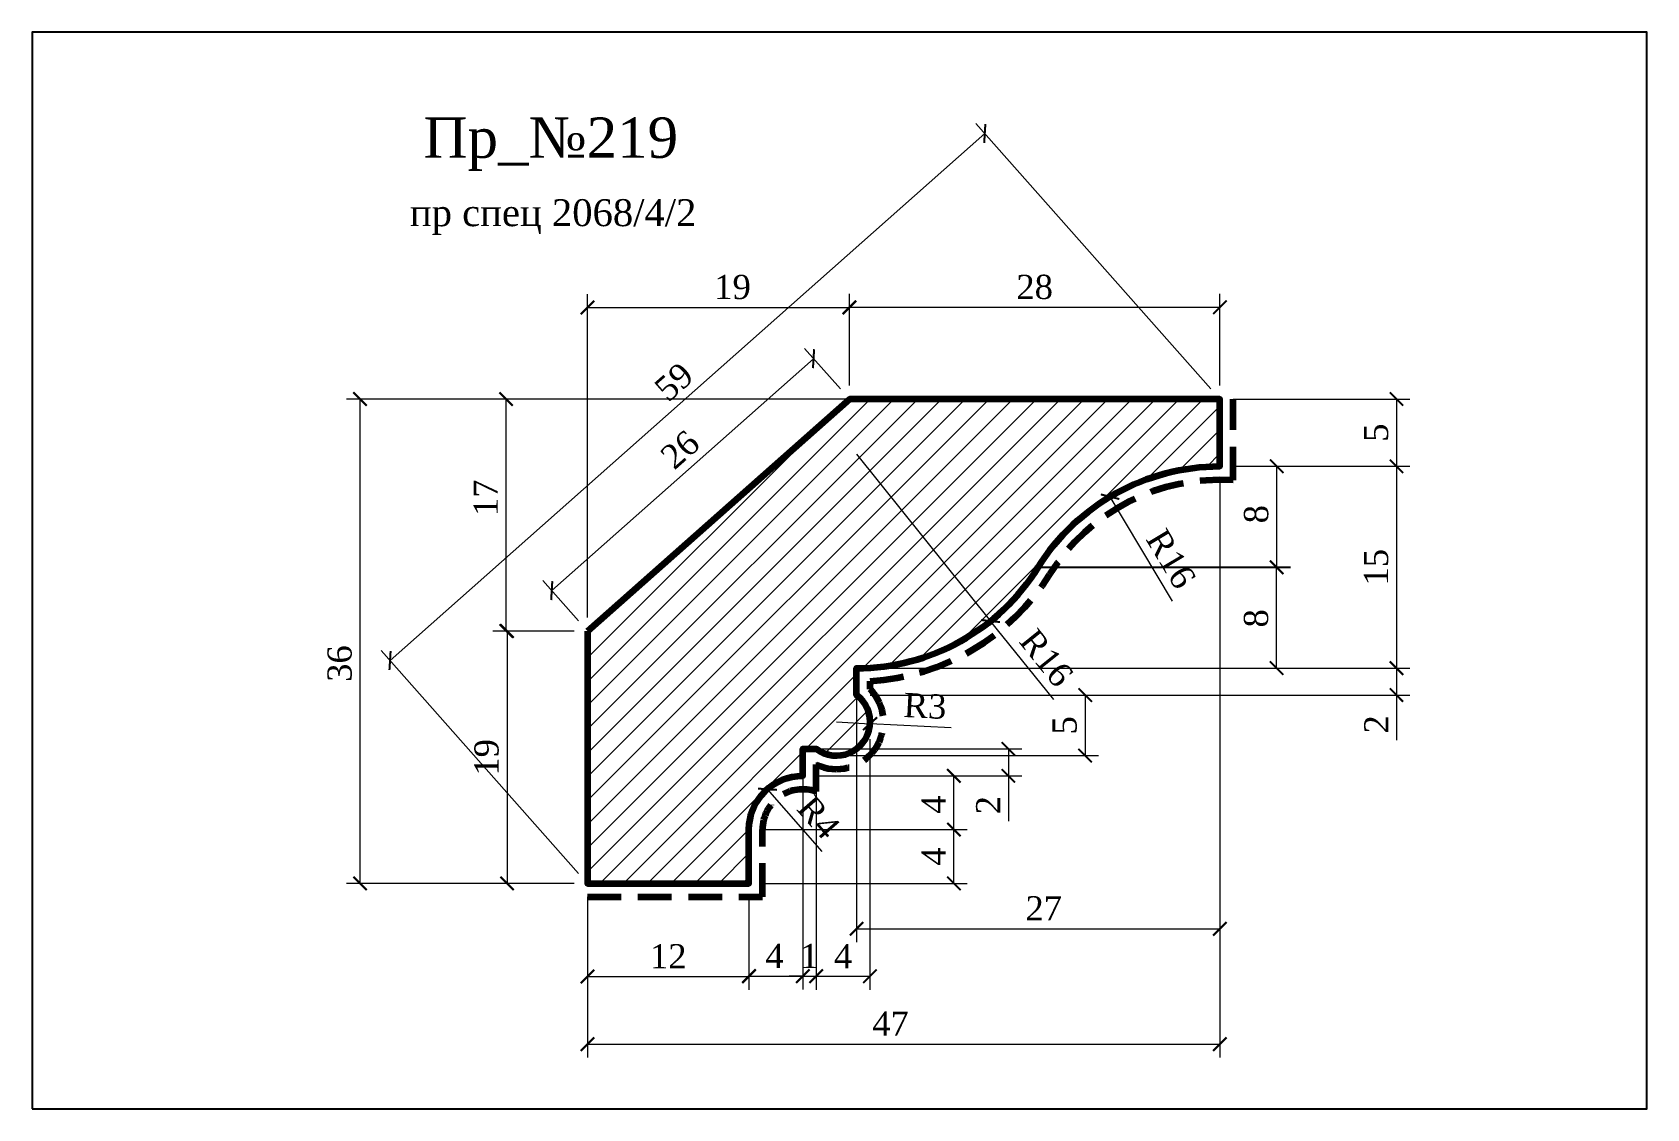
# Model space of a CAD drawing. Header units: millimetres. Extents: x 309196 to 309316, y -97374 to -97294.
import ezdxf

# ---------------------------------------------------------------- set-up
doc = ezdxf.new("R2010")
doc.units = ezdxf.units.MM
doc.header["$MEASUREMENT"] = 0
doc.linetypes.add('HIDDEN', pattern=[0.375, 0.25, -0.125])
doc.layers.add('Outside panel', color=7, linetype='Continuous', lineweight=18, true_color=0x7f5e57)
doc.layers.add('линия 50', color=1, linetype='Continuous', lineweight=140)
doc.layers.add('размеры в модели', color=7, linetype='Continuous')
doc.styles.add('ELECT', font='times.ttf')
doc.styles.get("Standard").update_dxf_attribs({"font": 'times.ttf'})
doc.dimstyles.new('M_1', dxfattribs={"dimtxt": 1.8, "dimasz": 1, "dimexe": 1, "dimexo": 1, "dimgap": 0.6, "dimtad": 1, "dimdec": 0, "dimdsep": 46, "dimtxsty": 'Standard', "dimblk": 'ARCHTICK', "dimcen": -5, "dimclrd": 7, "dimclre": 7, "dimclrt": 7, "dimadec": 0, "dimazin": 0, "dimtfac": 1, "dimtdec": 0, "dimtmove": 0, "dimatfit": 3, "dimfxl": 1, "dimtolj": 1, "dimtzin": 0, "dimlwd": 5, "dimlwe": 5, "dimarcsym": 0})

# ---------------------------------------------------------------- blocks, each defined once
blk = doc.blocks.new('_ArchTick')
at = {"color": 0, "linetype": 'ByBlock', "const_width": 0.15}
blk.add_lwpolyline([(-0.5, -0.5), (0.5, 0.5)], dxfattribs=at)
blk = doc.blocks.new('*D26')
at = {"layer": 'Defpoints', "color": 0, "ltscale": 1000, "transparency": 16777216}
for p in [(309220.57, -97321.3), (309284.48, -97321.3), (309237.48, -97357.3)]:
    blk.add_point(p, dxfattribs=at)
at = {"layer": 'размеры в модели', "color": 7, "lineweight": 5, "ltscale": 1000, "transparency": 16777216}
for p, q in [((309283.48, -97321.3), (309219.57, -97321.3)), ((309220.57, -97357.3), (309220.57, -97321.3)), ((309236.48, -97357.3), (309219.57, -97357.3))]:
    blk.add_line(p, q, dxfattribs=at)
for p, rotation in [((309220.57, -97321.3), 90), ((309220.57, -97357.3), 270)]:
    blk.add_blockref('_ArchTick', p, dxfattribs=dict(at, rotation=rotation))
at = {"layer": 'размеры в модели', "color": 7, "ltscale": 1000, "transparency": 16777216, "insert": (309219.06, -97340.96), "char_height": 1.8, "attachment_point": 5, "rotation": 90}
blk.add_mtext('\\A1;36', dxfattribs=at)
blk = doc.blocks.new('*D25')
at = {"layer": 'Defpoints', "color": 0, "ltscale": 1000, "transparency": 16777216}
for p in [(309254.28, -97318.3), (309256.95, -97321.3), (309237.48, -97338.54)]:
    blk.add_point(p, dxfattribs=at)
at = {"layer": 'размеры в модели', "color": 7, "lineweight": 5, "ltscale": 1000, "transparency": 16777216}
for p, q in [((309256.28, -97320.55), (309253.62, -97317.55)), ((309234.82, -97335.54), (309254.28, -97318.3)), ((309236.82, -97337.79), (309234.16, -97334.79))]:
    blk.add_line(p, q, dxfattribs=at)
for p, rotation in [((309254.28, -97318.3), 41.53177076826933), ((309234.82, -97335.54), 221.5317707682693)]:
    blk.add_blockref('_ArchTick', p, dxfattribs=dict(at, rotation=rotation))
at = {"layer": 'размеры в модели', "color": 7, "ltscale": 1000, "transparency": 16777216, "insert": (309244.36, -97325.06), "char_height": 1.8, "attachment_point": 5, "rotation": 41.5318}
blk.add_mtext('\\A1;26', dxfattribs=at)
blk = doc.blocks.new('*D24')
at = {"layer": 'Defpoints', "color": 0, "ltscale": 1000, "transparency": 16777216}
for p in [(309231.43, -97321.3), (309256.95, -97321.3), (309237.48, -97338.54)]:
    blk.add_point(p, dxfattribs=at)
at = {"layer": 'размеры в модели', "color": 7, "lineweight": 5, "ltscale": 1000, "transparency": 16777216}
for p, q in [((309255.95, -97321.3), (309230.43, -97321.3)), ((309231.43, -97338.54), (309231.43, -97321.3)), ((309236.48, -97338.54), (309230.43, -97338.54))]:
    blk.add_line(p, q, dxfattribs=at)
for p, rotation in [((309231.43, -97321.3), 90), ((309231.43, -97338.54), 270)]:
    blk.add_blockref('_ArchTick', p, dxfattribs=dict(at, rotation=rotation))
at = {"layer": 'размеры в модели', "color": 7, "ltscale": 1000, "transparency": 16777216, "insert": (309229.91, -97328.64), "char_height": 1.8, "attachment_point": 5, "rotation": 90}
blk.add_mtext('\\A1;17', dxfattribs=at)
blk = doc.blocks.new('*D23')
at = {"layer": 'Defpoints', "color": 0, "ltscale": 1000, "transparency": 16777216}
for p in [(309256.95, -97314.5), (309256.95, -97321.3), (309237.48, -97338.54)]:
    blk.add_point(p, dxfattribs=at)
at = {"layer": 'размеры в модели', "color": 7, "lineweight": 5, "ltscale": 1000, "transparency": 16777216}
for p, q in [((309237.48, -97337.54), (309237.48, -97313.5)), ((309256.95, -97320.3), (309256.95, -97313.5)), ((309237.48, -97314.5), (309256.95, -97314.5))]:
    blk.add_line(p, q, dxfattribs=at)
at = {"layer": 'размеры в модели', "color": 7, "lineweight": 5, "ltscale": 1000, "transparency": 16777216, "rotation": 180}
blk.add_blockref('_ArchTick', (309237.48, -97314.5), dxfattribs=at)
at = {"layer": 'размеры в модели', "color": 7, "lineweight": 5, "ltscale": 1000, "transparency": 16777216}
blk.add_blockref('_ArchTick', (309256.95, -97314.5), dxfattribs=at)
at = {"layer": 'размеры в модели', "color": 7, "ltscale": 1000, "transparency": 16777216, "insert": (309248.26, -97312.98), "char_height": 1.8, "attachment_point": 5}
blk.add_mtext('\\A1;19', dxfattribs=at)
blk = doc.blocks.new('*D22')
at = {"layer": 'Defpoints', "color": 0, "ltscale": 1000, "transparency": 16777216}
for p in [(309237.48, -97338.54), (309231.5, -97357.3), (309237.48, -97357.3)]:
    blk.add_point(p, dxfattribs=at)
at = {"layer": 'размеры в модели', "color": 7, "lineweight": 5, "ltscale": 1000, "transparency": 16777216}
for p, q in [((309236.48, -97338.54), (309230.5, -97338.54)), ((309231.5, -97338.54), (309231.5, -97357.3)), ((309236.48, -97357.3), (309230.5, -97357.3))]:
    blk.add_line(p, q, dxfattribs=at)
for p, rotation in [((309231.5, -97338.54), 90), ((309231.5, -97357.3), 270)]:
    blk.add_blockref('_ArchTick', p, dxfattribs=dict(at, rotation=rotation))
at = {"layer": 'размеры в модели', "color": 7, "ltscale": 1000, "transparency": 16777216, "insert": (309229.98, -97347.93), "char_height": 1.8, "attachment_point": 5, "rotation": 90}
blk.add_mtext('\\A1;19', dxfattribs=at)
blk = doc.blocks.new('*D21')
at = {"layer": 'Defpoints', "color": 0, "ltscale": 1000, "transparency": 16777216}
for p in [(309284.48, -97326.3), (309237.48, -97357.3), (309284.48, -97369.24)]:
    blk.add_point(p, dxfattribs=at)
at = {"layer": 'размеры в модели', "color": 7, "lineweight": 5, "ltscale": 1000, "transparency": 16777216}
for p, q in [((309284.48, -97327.3), (309284.48, -97370.24)), ((309237.48, -97358.3), (309237.48, -97370.24)), ((309237.48, -97369.24), (309284.48, -97369.24))]:
    blk.add_line(p, q, dxfattribs=at)
at = {"layer": 'размеры в модели', "color": 7, "lineweight": 5, "ltscale": 1000, "transparency": 16777216, "rotation": 180}
blk.add_blockref('_ArchTick', (309237.48, -97369.24), dxfattribs=at)
at = {"layer": 'размеры в модели', "color": 7, "lineweight": 5, "ltscale": 1000, "transparency": 16777216}
blk.add_blockref('_ArchTick', (309284.48, -97369.24), dxfattribs=at)
at = {"layer": 'размеры в модели', "color": 7, "ltscale": 1000, "transparency": 16777216, "insert": (309260, -97367.72), "char_height": 1.8, "attachment_point": 5}
blk.add_mtext('\\A1;47', dxfattribs=at)
blk = doc.blocks.new('*D20')
at = {"layer": 'Defpoints', "color": 0, "ltscale": 1000, "transparency": 16777216}
for p in [(309284.48, -97326.3), (309257.48, -97341.3), (309284.48, -97360.67)]:
    blk.add_point(p, dxfattribs=at)
at = {"layer": 'размеры в модели', "color": 7, "lineweight": 5, "ltscale": 1000, "transparency": 16777216}
for p, q in [((309284.48, -97327.3), (309284.48, -97361.67)), ((309257.48, -97342.3), (309257.48, -97361.67)), ((309257.48, -97360.67), (309284.48, -97360.67))]:
    blk.add_line(p, q, dxfattribs=at)
at = {"layer": 'размеры в модели', "color": 7, "lineweight": 5, "ltscale": 1000, "transparency": 16777216, "rotation": 180}
blk.add_blockref('_ArchTick', (309257.48, -97360.67), dxfattribs=at)
at = {"layer": 'размеры в модели', "color": 7, "lineweight": 5, "ltscale": 1000, "transparency": 16777216}
blk.add_blockref('_ArchTick', (309284.48, -97360.67), dxfattribs=at)
at = {"layer": 'размеры в модели', "color": 7, "ltscale": 1000, "transparency": 16777216, "insert": (309271.39, -97359.15), "char_height": 1.8, "attachment_point": 5}
blk.add_mtext('\\A1;27', dxfattribs=at)
blk = doc.blocks.new('*D19')
at = {"layer": 'Defpoints', "color": 0, "ltscale": 1000, "transparency": 16777216}
for p in [(309258.47, -97345.57), (309254.48, -97347.3), (309258.47, -97364.2)]:
    blk.add_point(p, dxfattribs=at)
at = {"layer": 'размеры в модели', "color": 7, "lineweight": 5, "ltscale": 1000, "transparency": 16777216}
for p, q in [((309258.47, -97346.57), (309258.47, -97365.2)), ((309254.48, -97348.3), (309254.48, -97365.2)), ((309254.48, -97364.2), (309258.47, -97364.2))]:
    blk.add_line(p, q, dxfattribs=at)
at = {"layer": 'размеры в модели', "color": 7, "lineweight": 5, "ltscale": 1000, "transparency": 16777216, "rotation": 180}
blk.add_blockref('_ArchTick', (309254.48, -97364.2), dxfattribs=at)
at = {"layer": 'размеры в модели', "color": 7, "lineweight": 5, "ltscale": 1000, "transparency": 16777216}
blk.add_blockref('_ArchTick', (309258.47, -97364.2), dxfattribs=at)
at = {"layer": 'размеры в модели', "color": 7, "ltscale": 1000, "transparency": 16777216, "insert": (309256.48, -97362.7), "char_height": 1.8, "attachment_point": 5}
blk.add_mtext('\\A1;4', dxfattribs=at)
blk = doc.blocks.new('*D18')
at = {"layer": 'Defpoints', "color": 0, "ltscale": 1000, "transparency": 16777216}
for p in [(309253.48, -97347.3), (309254.48, -97347.3), (309254.48, -97364.19)]:
    blk.add_point(p, dxfattribs=at)
at = {"layer": 'размеры в модели', "color": 7, "lineweight": 5, "ltscale": 1000, "transparency": 16777216}
for p, q in [((309253.48, -97348.3), (309253.48, -97365.19)), ((309254.48, -97348.3), (309254.48, -97365.19)), ((309253.48, -97364.19), (309252.48, -97364.19)), ((309253.48, -97364.19), (309254.48, -97364.19)), ((309254.48, -97364.19), (309255.48, -97364.19))]:
    blk.add_line(p, q, dxfattribs=at)
blk.add_blockref('_ArchTick', (309253.48, -97364.19), dxfattribs=at)
at = {"layer": 'размеры в модели', "color": 7, "lineweight": 5, "ltscale": 1000, "transparency": 16777216, "rotation": 180}
blk.add_blockref('_ArchTick', (309254.48, -97364.19), dxfattribs=at)
at = {"layer": 'размеры в модели', "color": 7, "ltscale": 1000, "transparency": 16777216, "insert": (309253.98, -97362.69), "char_height": 1.8, "attachment_point": 5}
blk.add_mtext('\\A1;1', dxfattribs=at)
blk = doc.blocks.new('*D17')
at = {"layer": 'Defpoints', "color": 0, "ltscale": 1000, "transparency": 16777216}
for p in [(309253.48, -97349.3), (309249.48, -97357.3), (309253.48, -97364.18)]:
    blk.add_point(p, dxfattribs=at)
at = {"layer": 'размеры в модели', "color": 7, "lineweight": 5, "ltscale": 1000, "transparency": 16777216}
for p, q in [((309253.48, -97350.3), (309253.48, -97365.18)), ((309249.48, -97358.3), (309249.48, -97365.18)), ((309249.48, -97364.18), (309253.48, -97364.18))]:
    blk.add_line(p, q, dxfattribs=at)
at = {"layer": 'размеры в модели', "color": 7, "lineweight": 5, "ltscale": 1000, "transparency": 16777216, "rotation": 180}
blk.add_blockref('_ArchTick', (309249.48, -97364.18), dxfattribs=at)
at = {"layer": 'размеры в модели', "color": 7, "lineweight": 5, "ltscale": 1000, "transparency": 16777216}
blk.add_blockref('_ArchTick', (309253.48, -97364.18), dxfattribs=at)
at = {"layer": 'размеры в модели', "color": 7, "ltscale": 1000, "transparency": 16777216, "insert": (309251.38, -97362.68), "char_height": 1.8, "attachment_point": 5}
blk.add_mtext('\\A1;4', dxfattribs=at)
blk = doc.blocks.new('*D16')
at = {"layer": 'Defpoints', "color": 0, "ltscale": 1000, "transparency": 16777216}
for p in [(309284.48, -97326.3), (309288.71, -97326.3), (309270.98, -97333.81)]:
    blk.add_point(p, dxfattribs=at)
at = {"layer": 'размеры в модели', "color": 7, "lineweight": 5, "ltscale": 1000, "transparency": 16777216}
for p, q in [((309285.48, -97326.3), (309289.71, -97326.3)), ((309288.71, -97333.81), (309288.71, -97326.3)), ((309271.98, -97333.81), (309289.71, -97333.81))]:
    blk.add_line(p, q, dxfattribs=at)
for p, rotation in [((309288.71, -97326.3), 90), ((309288.71, -97333.81), 270)]:
    blk.add_blockref('_ArchTick', p, dxfattribs=dict(at, rotation=rotation))
at = {"layer": 'размеры в модели', "color": 7, "ltscale": 1000, "transparency": 16777216, "insert": (309287.19, -97329.86), "char_height": 1.8, "attachment_point": 5, "rotation": 90}
blk.add_mtext('\\A1;8', dxfattribs=at)
blk = doc.blocks.new('*D15')
at = {"layer": 'Defpoints', "color": 0, "ltscale": 1000, "transparency": 16777216}
for p in [(309270.98, -97333.8), (309288.7, -97333.8), (309257.48, -97341.3)]:
    blk.add_point(p, dxfattribs=at)
at = {"layer": 'размеры в модели', "color": 7, "lineweight": 5, "ltscale": 1000, "transparency": 16777216}
for p, q in [((309271.98, -97333.8), (309289.7, -97333.8)), ((309288.7, -97341.3), (309288.7, -97333.8)), ((309258.48, -97341.3), (309289.7, -97341.3))]:
    blk.add_line(p, q, dxfattribs=at)
for p, rotation in [((309288.7, -97333.8), 90), ((309288.7, -97341.3), 270)]:
    blk.add_blockref('_ArchTick', p, dxfattribs=dict(at, rotation=rotation))
at = {"layer": 'размеры в модели', "color": 7, "ltscale": 1000, "transparency": 16777216, "insert": (309287.18, -97337.6), "char_height": 1.8, "attachment_point": 5, "rotation": 90}
blk.add_mtext('\\A1;8', dxfattribs=at)
blk = doc.blocks.new('*D14')
at = {"layer": 'Defpoints', "color": 0, "ltscale": 1000, "transparency": 16777216}
for p in [(309276.32, -97328.56), (309284.49, -97342.21)]:
    blk.add_point(p, dxfattribs=at)
at = {"layer": 'размеры в модели', "color": 7, "lineweight": 5, "ltscale": 1000, "transparency": 16777216}
blk.add_line((309280.96, -97336.31), (309276.32, -97328.56), dxfattribs=at)
at = {"layer": 'размеры в модели', "color": 7, "lineweight": 5, "ltscale": 1000, "transparency": 16777216, "rotation": 120.9003140974406}
blk.add_blockref('_ArchTick', (309276.32, -97328.56), dxfattribs=at)
at = {"layer": 'размеры в модели', "color": 7, "ltscale": 1000, "transparency": 16777216, "insert": (309280.85, -97333.18), "char_height": 1.8, "attachment_point": 5, "rotation": 300.9003}
blk.add_mtext('\\A1;R16', dxfattribs=at)
blk = doc.blocks.new('*D13')
at = {"layer": 'Defpoints', "color": 0, "ltscale": 1000, "transparency": 16777216}
for p in [(309257.48, -97325.4), (309267.44, -97337.8)]:
    blk.add_point(p, dxfattribs=at)
at = {"layer": 'размеры в модели', "color": 7, "lineweight": 5, "ltscale": 1000, "transparency": 16777216}
for p in [(309257.48, -97325.4), (309272.13, -97343.63)]:
    blk.add_line(p, (309267.44, -97337.8), dxfattribs=at)
at = {"layer": 'размеры в модели', "color": 7, "lineweight": 5, "ltscale": 1000, "transparency": 16777216, "rotation": 128.779059813258}
blk.add_blockref('_ArchTick', (309267.44, -97337.8), dxfattribs=at)
at = {"layer": 'размеры в модели', "color": 7, "ltscale": 1000, "transparency": 16777216, "insert": (309271.59, -97340.54), "char_height": 1.8, "attachment_point": 5, "rotation": 308.7791}
blk.add_mtext('\\A1;R16', dxfattribs=at)
blk = doc.blocks.new('*D12')
at = {"layer": 'Defpoints', "color": 0, "ltscale": 1000, "transparency": 16777216}
for p in [(309250.85, -97350.3), (309253.48, -97353.3)]:
    blk.add_point(p, dxfattribs=at)
at = {"layer": 'размеры в модели', "color": 7, "lineweight": 5, "ltscale": 1000, "transparency": 16777216}
blk.add_line((309254.91, -97354.93), (309250.85, -97350.3), dxfattribs=at)
at = {"layer": 'размеры в модели', "color": 7, "lineweight": 5, "ltscale": 1000, "transparency": 16777216, "rotation": 131.2483456138849}
blk.add_blockref('_ArchTick', (309250.85, -97350.3), dxfattribs=at)
at = {"layer": 'размеры в модели', "color": 7, "ltscale": 1000, "transparency": 16777216, "insert": (309254.66, -97352.38), "char_height": 1.8, "attachment_point": 5, "rotation": 311.2483}
blk.add_mtext('\\A1;R4', dxfattribs=at)
blk = doc.blocks.new('*D11')
at = {"layer": 'Defpoints', "color": 0, "ltscale": 1000, "transparency": 16777216}
for p in [(309253.48, -97347.3), (309253.44, -97349.3), (309268.76, -97349.3)]:
    blk.add_point(p, dxfattribs=at)
at = {"layer": 'размеры в модели', "color": 7, "lineweight": 5, "ltscale": 1000, "transparency": 16777216}
for p, q in [((309254.48, -97347.3), (309269.76, -97347.3)), ((309268.76, -97347.3), (309268.76, -97349.3)), ((309254.44, -97349.3), (309269.76, -97349.3)), ((309268.76, -97349.3), (309268.76, -97352.67))]:
    blk.add_line(p, q, dxfattribs=at)
for p, rotation in [((309268.76, -97347.3), 90), ((309268.76, -97349.3), 270)]:
    blk.add_blockref('_ArchTick', p, dxfattribs=dict(at, rotation=rotation))
at = {"layer": 'размеры в модели', "color": 7, "ltscale": 1000, "transparency": 16777216, "insert": (309267.26, -97351.48), "char_height": 1.8, "attachment_point": 5, "rotation": 90}
blk.add_mtext('\\A1;2', dxfattribs=at)
blk = doc.blocks.new('*D10')
at = {"layer": 'Defpoints', "color": 0, "ltscale": 1000, "transparency": 16777216}
for p in [(309253.48, -97349.3), (309264.71, -97349.3), (309249.48, -97353.3)]:
    blk.add_point(p, dxfattribs=at)
at = {"layer": 'размеры в модели', "color": 7, "lineweight": 5, "ltscale": 1000, "transparency": 16777216}
for p, q in [((309254.48, -97349.3), (309265.71, -97349.3)), ((309264.71, -97353.3), (309264.71, -97349.3)), ((309250.48, -97353.3), (309265.71, -97353.3))]:
    blk.add_line(p, q, dxfattribs=at)
for p, rotation in [((309264.71, -97349.3), 90), ((309264.71, -97353.3), 270)]:
    blk.add_blockref('_ArchTick', p, dxfattribs=dict(at, rotation=rotation))
at = {"layer": 'размеры в модели', "color": 7, "ltscale": 1000, "transparency": 16777216, "insert": (309263.21, -97351.45), "char_height": 1.8, "attachment_point": 5, "rotation": 90}
blk.add_mtext('\\A1;4', dxfattribs=at)
blk = doc.blocks.new('*D6')
at = {"layer": 'Defpoints', "color": 0, "ltscale": 1000, "transparency": 16777216}
for p in [(309255.98, -97345.3), (309258.48, -97345.43)]:
    blk.add_point(p, dxfattribs=at)
at = {"layer": 'размеры в модели', "color": 7, "lineweight": 5, "ltscale": 1000, "transparency": 16777216}
for p in [(309255.98, -97345.3), (309264.51, -97345.73)]:
    blk.add_line(p, (309258.48, -97345.43), dxfattribs=at)
at = {"layer": 'размеры в модели', "color": 7, "lineweight": 5, "ltscale": 1000, "transparency": 16777216, "rotation": 177.127358682353}
blk.add_blockref('_ArchTick', (309258.48, -97345.43), dxfattribs=at)
at = {"layer": 'размеры в модели', "color": 7, "ltscale": 1000, "transparency": 16777216, "insert": (309262.57, -97344.12), "char_height": 1.8, "attachment_point": 5, "rotation": 357.1274}
blk.add_mtext('\\A1;R3', dxfattribs=at)
blk = doc.blocks.new('*D1')
at = {"layer": 'Defpoints', "color": 0, "ltscale": 1000, "transparency": 16777216}
for p in [(309237.48, -97357.3), (309249.48, -97357.3), (309249.48, -97364.21)]:
    blk.add_point(p, dxfattribs=at)
at = {"layer": 'размеры в модели', "color": 7, "lineweight": 5, "ltscale": 1000, "transparency": 16777216}
for p, q in [((309237.48, -97358.3), (309237.48, -97365.21)), ((309249.48, -97358.3), (309249.48, -97365.21)), ((309237.48, -97364.21), (309249.48, -97364.21))]:
    blk.add_line(p, q, dxfattribs=at)
at = {"layer": 'размеры в модели', "color": 7, "lineweight": 5, "ltscale": 1000, "transparency": 16777216, "rotation": 180}
blk.add_blockref('_ArchTick', (309237.48, -97364.21), dxfattribs=at)
at = {"layer": 'размеры в модели', "color": 7, "lineweight": 5, "ltscale": 1000, "transparency": 16777216}
blk.add_blockref('_ArchTick', (309249.48, -97364.21), dxfattribs=at)
at = {"layer": 'размеры в модели', "color": 7, "ltscale": 1000, "transparency": 16777216, "insert": (309243.48, -97362.71), "char_height": 1.8, "attachment_point": 5}
blk.add_mtext('\\A1;12', dxfattribs=at)
blk = doc.blocks.new('*D3')
at = {"layer": 'Defpoints', "color": 0, "ltscale": 1000, "transparency": 16777216}
for p in [(309257.48, -97343.3), (309255.98, -97347.8), (309274.47, -97347.8)]:
    blk.add_point(p, dxfattribs=at)
at = {"layer": 'размеры в модели', "color": 7, "lineweight": 5, "ltscale": 1000, "transparency": 16777216}
for p, q in [((309258.48, -97343.3), (309275.47, -97343.3)), ((309274.47, -97343.3), (309274.47, -97347.8)), ((309256.98, -97347.8), (309275.47, -97347.8))]:
    blk.add_line(p, q, dxfattribs=at)
for p, rotation in [((309274.47, -97343.3), 90), ((309274.47, -97347.8), 270)]:
    blk.add_blockref('_ArchTick', p, dxfattribs=dict(at, rotation=rotation))
at = {"layer": 'размеры в модели', "color": 7, "ltscale": 1000, "transparency": 16777216, "insert": (309272.95, -97345.55), "char_height": 1.8, "attachment_point": 5, "rotation": 90}
blk.add_mtext('\\A1;5', dxfattribs=at)
blk = doc.blocks.new('*D4')
at = {"layer": 'Defpoints', "color": 0, "ltscale": 1000, "transparency": 16777216}
for p in [(309257.48, -97341.3), (309257.48, -97343.3), (309297.61, -97343.3)]:
    blk.add_point(p, dxfattribs=at)
at = {"layer": 'размеры в модели', "color": 7, "lineweight": 5, "ltscale": 1000, "transparency": 16777216}
for p, q in [((309258.48, -97341.3), (309298.61, -97341.3)), ((309297.61, -97341.3), (309297.61, -97343.3)), ((309258.48, -97343.3), (309298.61, -97343.3)), ((309297.61, -97343.3), (309297.61, -97346.66))]:
    blk.add_line(p, q, dxfattribs=at)
for p, rotation in [((309297.61, -97341.3), 90), ((309297.61, -97343.3), 270)]:
    blk.add_blockref('_ArchTick', p, dxfattribs=dict(at, rotation=rotation))
at = {"layer": 'размеры в модели', "color": 7, "ltscale": 1000, "transparency": 16777216, "insert": (309296.11, -97345.48), "char_height": 1.8, "attachment_point": 5, "rotation": 90}
blk.add_mtext('\\A1;2', dxfattribs=at)
blk = doc.blocks.new('*D5')
at = {"layer": 'Defpoints', "color": 0, "ltscale": 1000, "transparency": 16777216}
for p in [(309284.48, -97326.3), (309257.48, -97341.3), (309297.61, -97341.3)]:
    blk.add_point(p, dxfattribs=at)
at = {"layer": 'размеры в модели', "color": 7, "lineweight": 5, "ltscale": 1000, "transparency": 16777216}
for p, q in [((309285.48, -97326.3), (309298.61, -97326.3)), ((309297.61, -97326.3), (309297.61, -97341.3)), ((309258.48, -97341.3), (309298.61, -97341.3))]:
    blk.add_line(p, q, dxfattribs=at)
for p, rotation in [((309297.61, -97326.3), 90), ((309297.61, -97341.3), 270)]:
    blk.add_blockref('_ArchTick', p, dxfattribs=dict(at, rotation=rotation))
at = {"layer": 'размеры в модели', "color": 7, "ltscale": 1000, "transparency": 16777216, "insert": (309296.1, -97333.8), "char_height": 1.8, "attachment_point": 5, "rotation": 90}
blk.add_mtext('\\A1;15', dxfattribs=at)
blk = doc.blocks.new('*D8')
at = {"layer": 'Defpoints', "color": 0, "ltscale": 1000, "transparency": 16777216}
for p in [(309284.48, -97321.3), (309284.48, -97326.3), (309297.61, -97326.3)]:
    blk.add_point(p, dxfattribs=at)
at = {"layer": 'размеры в модели', "color": 7, "lineweight": 5, "ltscale": 1000, "transparency": 16777216}
for p, q in [((309285.48, -97321.3), (309298.61, -97321.3)), ((309297.61, -97321.3), (309297.61, -97326.3)), ((309285.48, -97326.3), (309298.61, -97326.3))]:
    blk.add_line(p, q, dxfattribs=at)
for p, rotation in [((309297.61, -97321.3), 90), ((309297.61, -97326.3), 270)]:
    blk.add_blockref('_ArchTick', p, dxfattribs=dict(at, rotation=rotation))
at = {"layer": 'размеры в модели', "color": 7, "ltscale": 1000, "transparency": 16777216, "insert": (309296.1, -97323.8), "char_height": 1.8, "attachment_point": 5, "rotation": 90}
blk.add_mtext('\\A1;5', dxfattribs=at)

msp = doc.modelspace()

# ---------------------------------------------------------------- hatches: boundary and pattern name
at = {"layer": 'Outside panel', "ltscale": 1000}
h = msp.add_hatch(dxfattribs=at)
h.set_pattern_fill('ANSI31', color=256, scale=10)
h.set_pattern_definition([(45, (-224.9555, -6826.2563), (-0.8838834765, 0.8838834765), [])])
h.paths.add_polyline_path([(309270.98, -97333.8, -0.25901), (309284.48, -97326.3), (309284.48, -97321.3), (309256.95, -97321.3), (309237.48, -97338.54), (309237.48, -97357.3), (309249.48, -97357.3), (309249.48, -97353.3, -0.414214), (309253.48, -97349.3), (309253.48, -97347.3), (309254.48, -97347.3, 1), (309257.48, -97343.3), (309257.48, -97341.3, 0.25901)])

# ---------------------------------------------------------------- linework, layer by layer
at = {"color": 6, "ltscale": 1000}
msp.add_lwpolyline([(309196.21, -97374.04), (309316.21, -97374.04), (309316.21, -97294.04), (309196.21, -97294.04)], close=True, dxfattribs=at)
at = {"layer": 'линия 50', "color": 1, "linetype": 'HIDDEN', "ltscale": 10, "true_color": 0xff0909}
msp.add_lwpolyline([(309237.48, -97358.3), (309250.48, -97358.3), (309250.48, -97353.3, -0.517638), (309254.48, -97350.48), (309254.48, -97348.47, 0.837556), (309258.48, -97342.85), (309258.48, -97342.27, 0.243283), (309271.83, -97334.33, -0.276995), (309285.48, -97327.34), (309285.48, -97321.3)], format="xyb", dxfattribs=at)
at = {"layer": 'линия 50', "color": 7}
msp.add_lwpolyline([(309237.48, -97338.54), (309237.48, -97357.3), (309249.48, -97357.3), (309249.48, -97353.3, -0.414214), (309253.48, -97349.3), (309253.48, -97347.3), (309254.48, -97347.3, 1), (309257.48, -97343.3), (309257.48, -97341.3, 0.25901), (309270.98, -97333.8, -0.25901), (309284.48, -97326.3), (309284.48, -97321.3), (309256.95, -97321.3)], format="xyb", close=True, dxfattribs=at)
at = {"layer": 'размеры в модели', "color": 5, "ltscale": 1000}
msp.add_line((309270.98, -97333.8), (309289.74, -97333.8), dxfattribs=at)

# ---------------------------------------------------------------- texts
at = {"color": 5, "ltscale": 1000, "style": 'ELECT'}
msp.add_text('Пр_№219', height=3, dxfattribs=at).set_placement((309225.29, -97303.37))
at = {"color": 7, "ltscale": 1000, "style": 'ELECT'}
msp.add_text('пр спец 2068/4/2 ', height=2, dxfattribs=at).set_placement((309224.28, -97308.45))

# ---------------------------------------------------------------- dimensions: what is measured, and where the dimension line sits
at = {"layer": 'размеры в модели', "color": 0, "ltscale": 1000}
for base, p1, p2, angle in [((309267.01, -97301.57), (309237.48, -97357.3), (309284.48, -97321.3), 41.5318), ((309264.71, -97353.3), (309249.48, -97357.3), (309249.48, -97353.3), 90)]:
    msp.add_linear_dim(base=base, p1=p1, p2=p2, angle=angle, dimstyle='M_1', dxfattribs=at).render()
at = {"layer": 'размеры в модели', "color": 5, "ltscale": 1000}
for base, p1, p2, picture, middle in [((309256.95, -97314.5), (309237.48, -97338.54), (309256.95, -97321.3), '*D23', (309248.26, -97314.5)), ((309284.48, -97369.24), (309237.48, -97357.3), (309284.48, -97326.3), '*D21', (309260, -97369.24)), ((309284.48, -97360.67), (309257.48, -97341.3), (309284.48, -97326.3), '*D20', (309271.39, -97360.67)), ((309258.47, -97364.2), (309254.48, -97347.3), (309258.47, -97345.57), '*D19', (309256.48, -97364.2)), ((309254.48, -97364.19), (309253.48, -97347.3), (309254.48, -97347.3), '*D18', (309253.98, -97364.19)), ((309253.48, -97364.18), (309249.48, -97357.3), (309253.48, -97349.3), '*D17', (309251.38, -97364.18))]:
    dim = msp.add_linear_dim(base=base, p1=p1, p2=p2, dimstyle='M_1', dxfattribs=at)
    dim.commit()
    dim.dimension.update_dxf_attribs({"geometry": picture, "text_midpoint": middle, "dimtype": 128})
at = {"layer": 'размеры в модели', "color": 0, "ltscale": 1000}
msp.add_linear_dim(base=(309284.48, -97314.48), p1=(309256.95, -97321.3), p2=(309284.48, -97321.3), dimstyle='M_1', dxfattribs=at).render()
at = {"layer": 'размеры в модели', "color": 5, "ltscale": 1000}
for base, p1, p2, angle, picture, middle, dimtype in [((309254.28, -97318.3), (309237.48, -97338.54), (309256.95, -97321.3), 41.5318, '*D25', (309245.37, -97326.19), 129), ((309220.57, -97321.3), (309237.48, -97357.3), (309284.48, -97321.3), 90, '*D26', (309220.57, -97340.96), 128), ((309231.43, -97321.3), (309237.48, -97338.54), (309256.95, -97321.3), 90, '*D24', (309231.43, -97328.64), 128), ((309288.71, -97326.3), (309270.98, -97333.81), (309284.48, -97326.3), 90, '*D16', (309288.71, -97329.86), 128), ((309288.69736116, -97333.80345393), (309257.48235045, -97341.30345393), (309270.98235043, -97333.80345393), 90, '*D15', (309288.69736116, -97337.6042463), 128), ((309231.5, -97357.3), (309237.48, -97338.54), (309237.48, -97357.3), 90, '*D22', (309231.5, -97347.93), 128), ((309268.76, -97349.3), (309253.48, -97347.3), (309253.44, -97349.3), 90, '*D11', (309268.76, -97351.48), 128), ((309264.71, -97349.3), (309249.48, -97353.3), (309253.48, -97349.3), 90, '*D10', (309264.71, -97351.45), 128)]:
    dim = msp.add_linear_dim(base=base, p1=p1, p2=p2, angle=angle, dimstyle='M_1', dxfattribs=at)
    dim.commit()
    dim.dimension.update_dxf_attribs({"geometry": picture, "text_midpoint": middle, "dimtype": dimtype})
at = {"layer": 'размеры в модели', "color": 0, "ltscale": 1000}
for base, p1, p2, picture, middle in [((309297.61, -97326.3), (309284.48, -97321.3), (309284.48, -97326.3), '*D8', (309296.1, -97323.8)), ((309297.61, -97341.3), (309284.48, -97326.3), (309257.48, -97341.3), '*D5', (309296.1, -97333.8)), ((309297.61, -97343.3), (309257.48, -97341.3), (309257.48, -97343.3), '*D4', (309296.11, -97345.48)), ((309274.46947449, -97347.80345393), (309257.48235043, -97343.30345393), (309255.98235043, -97347.80345393), '*D3', (309272.95390131, -97345.55345393))]:
    dim = msp.add_linear_dim(base=base, p1=p1, p2=p2, angle=90, dimstyle='M_1', dxfattribs=at)
    dim.commit()
    dim.dimension.update_dxf_attribs({"geometry": picture, "text_midpoint": middle})
at = {"layer": 'размеры в модели', "color": 5, "ltscale": 1000}
dim = msp.add_radius_dim(center=(309257.48, -97325.4), mpoint=(309267.44, -97337.8), dimstyle='M_1', dxfattribs=at)
dim.commit()
dim.dimension.update_dxf_attribs({"geometry": '*D13', "text_midpoint": (309271.59, -97340.54)})
for center, mpoint, picture, middle in [((309284.49, -97342.21), (309276.32, -97328.56), '*D14', (309279.55, -97333.96)), ((309253.48, -97353.3), (309250.85, -97350.3), '*D12', (309253.54, -97353.37))]:
    dim = msp.add_radius_dim(center=center, mpoint=mpoint, dimstyle='M_1', dxfattribs=at)
    dim.commit()
    dim.dimension.update_dxf_attribs({"geometry": picture, "text_midpoint": middle, "dimtype": 132})
at = {"layer": 'размеры в модели', "color": 0, "ltscale": 1000}
dim = msp.add_radius_dim(center=(309255.98, -97345.3), mpoint=(309258.48, -97345.43), dimstyle='M_1', dxfattribs=at)
dim.commit()
dim.dimension.update_dxf_attribs({"geometry": '*D6', "text_midpoint": (309262.57, -97344.12)})
dim = msp.add_linear_dim(base=(309249.48, -97364.21), p1=(309237.48, -97357.3), p2=(309249.48, -97357.3), dimstyle='M_1', dxfattribs=at)
dim.commit()
dim.dimension.update_dxf_attribs({"geometry": '*D1', "text_midpoint": (309243.48, -97364.21), "dimtype": 128})

doc.saveas('drawing.dxf')
